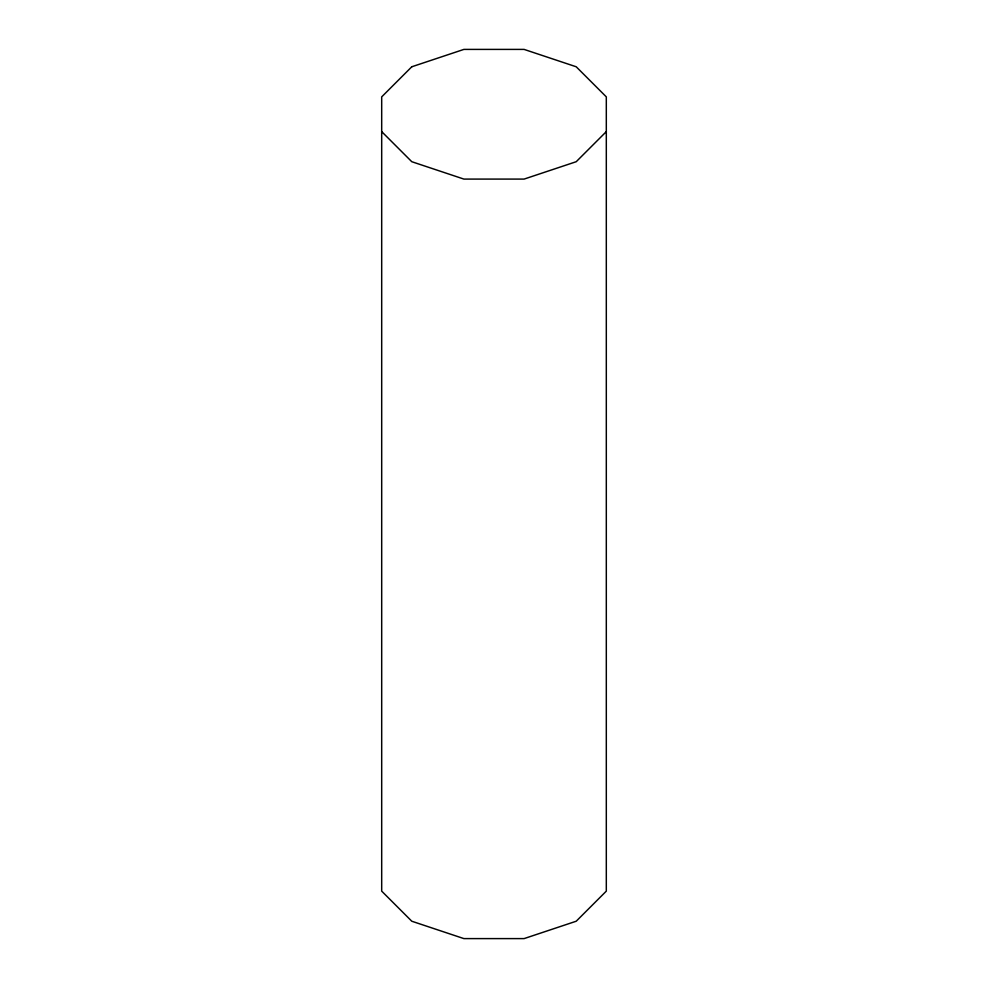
<?xml version="1.0" encoding="UTF-8"?>
<svg xmlns="http://www.w3.org/2000/svg" width="988" height="988" viewBox="0 0 988 988"><rect width="100%" height="100%" fill="white"/><g stroke="black" fill="none" stroke-linecap="round" stroke-linejoin="round"><path stroke-width="1.48" d="M606.311 131.614L576.214 161.711L524.097 179.087L463.903 179.087L411.786 161.711L381.689 131.614M411.786 66.776L381.689 96.873L381.689 891.127L411.786 921.224L463.903 938.6L524.097 938.6L576.214 921.224L606.311 891.127L606.311 96.873L576.214 66.776L524.097 49.4L463.903 49.4L411.786 66.776"/></g></svg>
